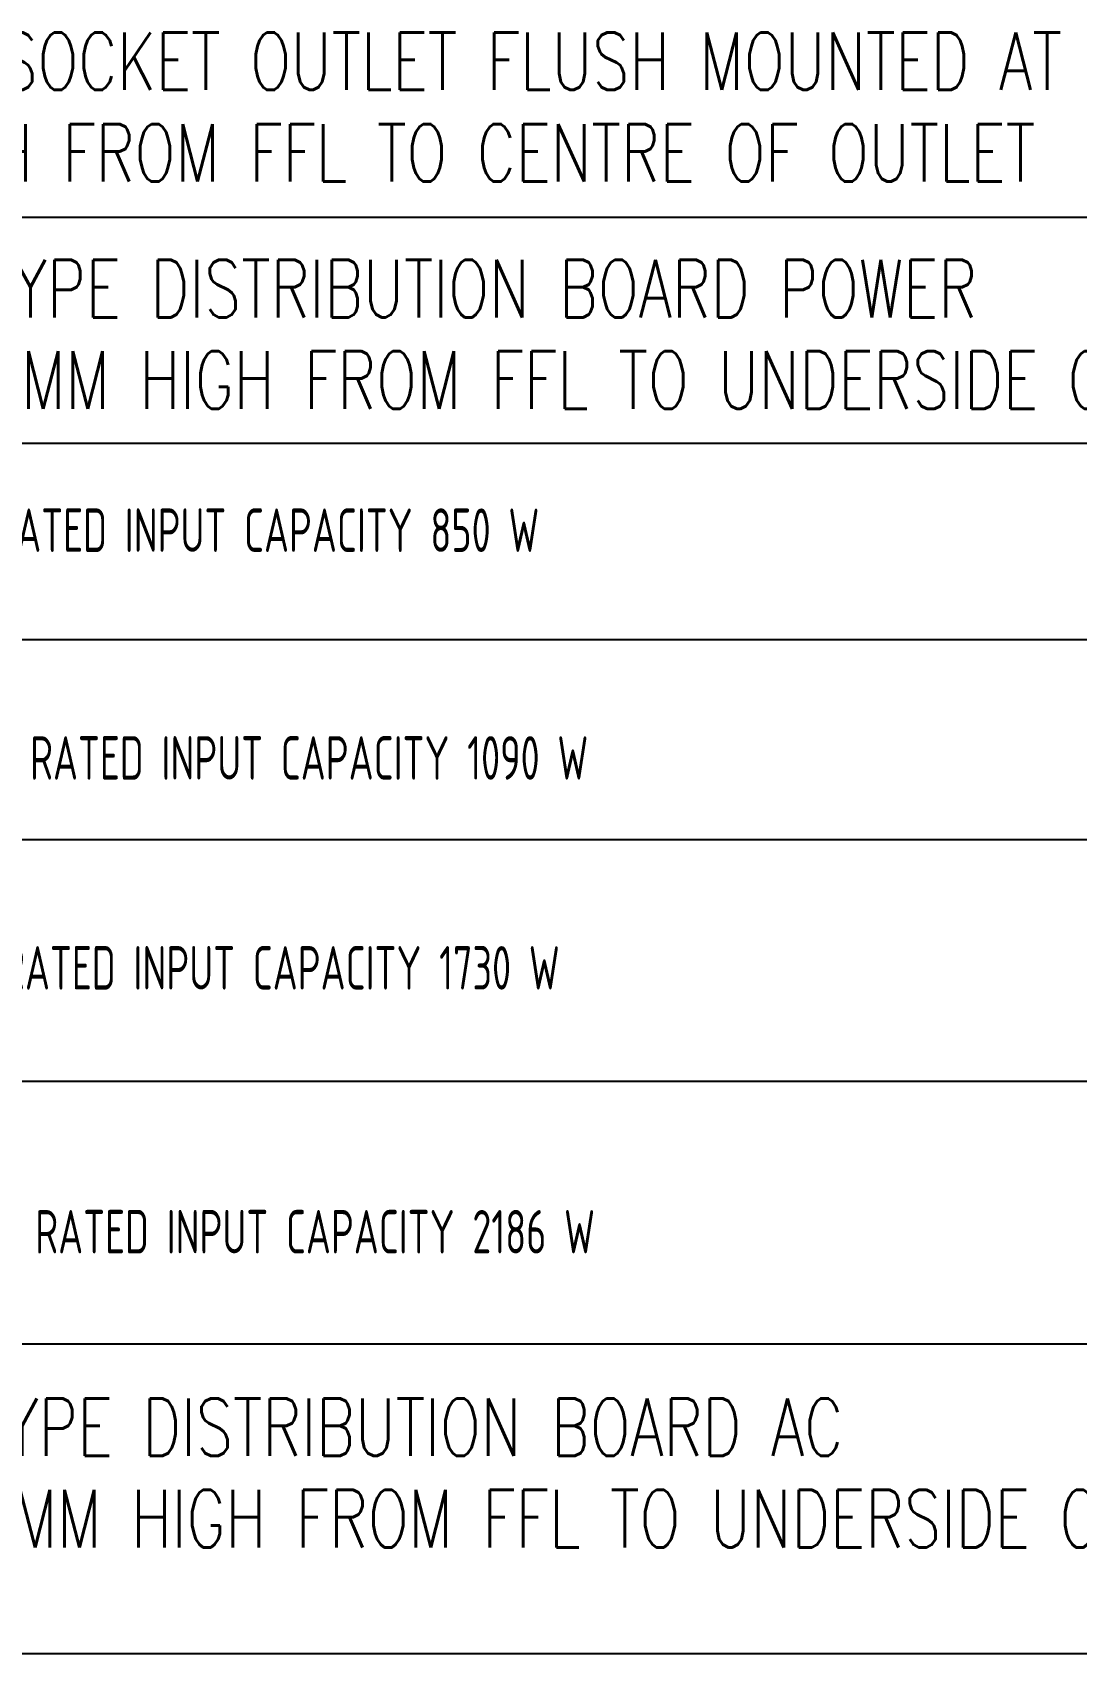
# Model space of a CAD drawing. Header units: inches. Extents: x 16928 to 514628, y -1471 to 241387.
# Drawn here: x 211133 to 214763, y 23806 to 29442 of the extents above; entities that cross this region are included whole.
import ezdxf

# ---------------------------------------------------------------- set-up
doc = ezdxf.new("R2010")
doc.units = ezdxf.units.IN
doc.header["$MEASUREMENT"] = 0
doc.layers.add('ELECT', color=6, linetype='Continuous')
doc.layers.add('LAMPU', color=7, linetype='Continuous')
doc.styles.add('DIM', font='dim', dxfattribs={"width": 0.75})
doc.styles.add('ROMANS', font='ROMANS', dxfattribs={"width": 0.7})

msp = doc.modelspace()

# ---------------------------------------------------------------- linework, layer by layer
at = {"layer": 'LAMPU', "color": 1}
for p, q in [((207503.1, 28799.8), (218478.6, 28799.8)), ((207503.1, 28013.8), (218478.6, 28013.8)), ((207503.1, 27331.5), (218478.6, 27331.5)), ((207503.1, 26636.2), (218478.6, 26636.2)), ((207503.1, 25796.1), (218478.6, 25796.1)), ((207503.1, 24882.7), (218478.6, 24882.7)), ((207503.1, 23805.6), (218478.6, 23805.6))]:
    msp.add_line(p, q, dxfattribs=at)

# ---------------------------------------------------------------- texts
at = {"layer": 'ELECT', "color": 7, "style": 'ROMANS', "width": 0.75}
for s, p in [('13A SWITCH SOCKET OUTLET FLUSH MOUNTED AT', (209730.1, 29242.4)), ('300mm HIGH FROM FFL TO CENTRE OF OUTLET', (209791.4, 28923.9)), ('METALCLAD TYPE DISTRIBUTION BOARD POWER', (209762.9, 28451.7)), ('MTD AT 1800MM HIGH FROM FFL TO UNDERSIDE OF BOARD', (209762.9, 28133.9)), ('METALCLAD TYPE DISTRIBUTION BOARD AC', (209734.2, 24492.6)), ('MTD AT 1800MM HIGH FROM FFL TO UNDERSIDE OF BOARD', (209734.2, 24174.9))]:
    msp.add_text(s, height=200, dxfattribs=at).set_placement(p)
at = {"layer": 'LAMPU', "color": 7, "linetype": 'Continuous', "style": 'DIM', "width": 0.75}
for s, p in [('1HP AIR CONDITION , RATED INPUT CAPACITY 850 W', (209684.9, 27636)), ('1.5HP AIR CONDITION , RATED INPUT CAPACITY 1090 W', (209713.9, 26844.2)), ('2HP AIR CONDITION , RATED INPUT CAPACITY 1730 W', (209697.6, 26114.3)), ('2.5HP AIR CONDITION , RATED INPUT CAPACITY 2186 W', (209714.2, 25196.8))]:
    msp.add_text(s, height=151.217, dxfattribs=at).set_placement(p)

doc.saveas('drawing.dxf')
